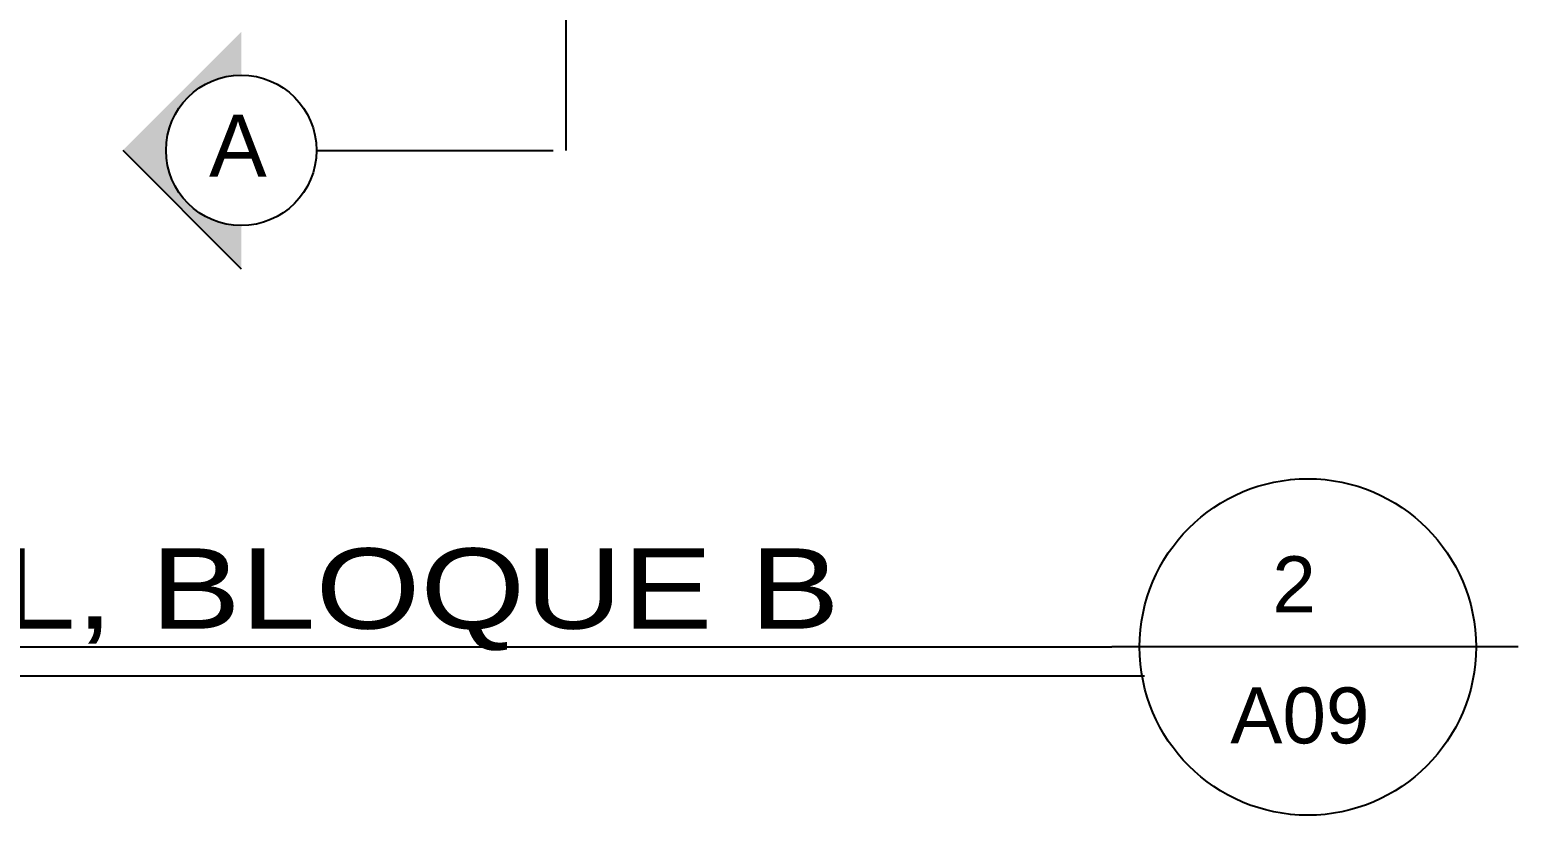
# Model space of a CAD drawing. Header units: feet. Extents: x -417 to 46, y -646 to -218.
# Drawn here: x -70.49 to -64.87, y -501.77 to -498.8 of the extents above; entities that cross this region are included whole.
import ezdxf
from ezdxf.enums import TextEntityAlignment as Align

# ---------------------------------------------------------------- set-up
doc = ezdxf.new("R2010")
doc.units = ezdxf.units.FT
doc.header["$MEASUREMENT"] = 0
doc.linetypes.add('DASHDOT', pattern=[25.4, 12.7, -6.35, 0, -6.35])
for name, color, linetype in [('GRDUTIY', 5, 'Continuous'), ('textos', 7, 'Continuous'), ('TEXXT', 8, 'Continuous')]:
    doc.layers.add(name, color=color, linetype=linetype)
doc.styles.add('DAMIAN', font='arial.ttf', dxfattribs={"height": 0.12})

msp = doc.modelspace()

# ---------------------------------------------------------------- hatches: boundary and pattern name
at = {"layer": 'GRDUTIY'}
h = msp.add_hatch(color=256, dxfattribs=at)
edge = h.paths.add_edge_path()
edge.add_line((-69.69140741538271, -498.9727250157853), (-69.69140741538271, -498.8098077759537))
edge.add_line((-69.69140741538271, -498.8098077759537), (-70.13897577307566, -499.2566965137707))
edge.add_line((-70.13897577307566, -499.2566965137707), (-69.69140741538271, -499.7035852515878))
edge.add_line((-69.69140741538271, -499.7035852515878), (-69.69140741538271, -499.5406680117562))
edge.add_ellipse((-69.69140741538271, -499.2566965137707), major_axis=(-0.2007981718885527, -0.2007981718885526), ratio=0.999999999999962, start_angle=225.0000000000011, end_angle=405.0000000000011, ccw=False)

# ---------------------------------------------------------------- linework, layer by layer
at = {"layer": 'GRDUTIY', "color": 8, "linetype": 'DASHDOT', "ltscale": 0.05}
msp.add_line((-68.46429026603167, -499.2566965137707), (-68.46429026602507, -483.0576324156466), dxfattribs=at)
at = {"layer": 'GRDUTIY'}
msp.add_line((-70.13897577307566, -499.2566734549405), (-69.69140741538271, -499.7035621927575), dxfattribs=at)
at = {"layer": 'GRDUTIY', "color": 8, "linetype": 'DASHDOT'}
for p, q in [((-69.4074359173936, -499.2566965137707), (-68.51429026602804, -499.2566965137707)), ((-69.40743591739724, -499.2566965137707), (-68.51429026603168, -499.2566965137707))]:
    msp.add_line(p, q, dxfattribs=at)
at = {"layer": 'GRDUTIY', "color": 3}
for centre in [(-69.69140741537908, -499.2566965137707), (-69.69140741538271, -499.2566965137707)]:
    msp.add_circle(centre, 0.2839714979845127, dxfattribs=at)
at = {"layer": 'TEXXT', "color": 4}
for p in [(-79.34864817947164, -501.1314189466956), (-64.87046690892812, -501.1314189466956)]:
    msp.add_line(p, (-66.40465268093949, -501.1314189466956), dxfattribs=at)
at = {"layer": 'TEXXT', "color": 3}
msp.add_line((-79.34864817947164, -501.2404866726742), (-66.28095722022472, -501.2404866726742), dxfattribs=at)
at = {"layer": 'TEXXT', "color": 4}
msp.add_circle((-65.66486541968307, -501.1314189466956), 0.6350213278213934, dxfattribs=at)

# ---------------------------------------------------------------- texts
at = {"layer": 'textos', "color": 7, "style": 'DAMIAN', "width": 1.2}
msp.add_text('PLANTA DIMENSIONADA 2DO. NIVEL, BLOQUE B', height=0.3034651725, dxfattribs=at).set_placement((-79.30417039011081, -501.062372264885))
at = {"layer": 'TEXXT', "style": 'DAMIAN'}
for s, p in [('2', (-65.71667304883586, -501.0004013935616)), ('A09', (-65.69481331166271, -501.4953983622501))]:
    msp.add_text(s, height=0.2113418165625, dxfattribs=at).set_placement(p, align=Align.CENTER)
at = {"layer": 'TEXXT', "insert": (-69.59502015562961, -499.1223702612992), "char_height": 0.234, "width": 3.63, "attachment_point": 3, "style": 'DAMIAN'}
msp.add_mtext('A', dxfattribs=at)

doc.saveas('drawing.dxf')
